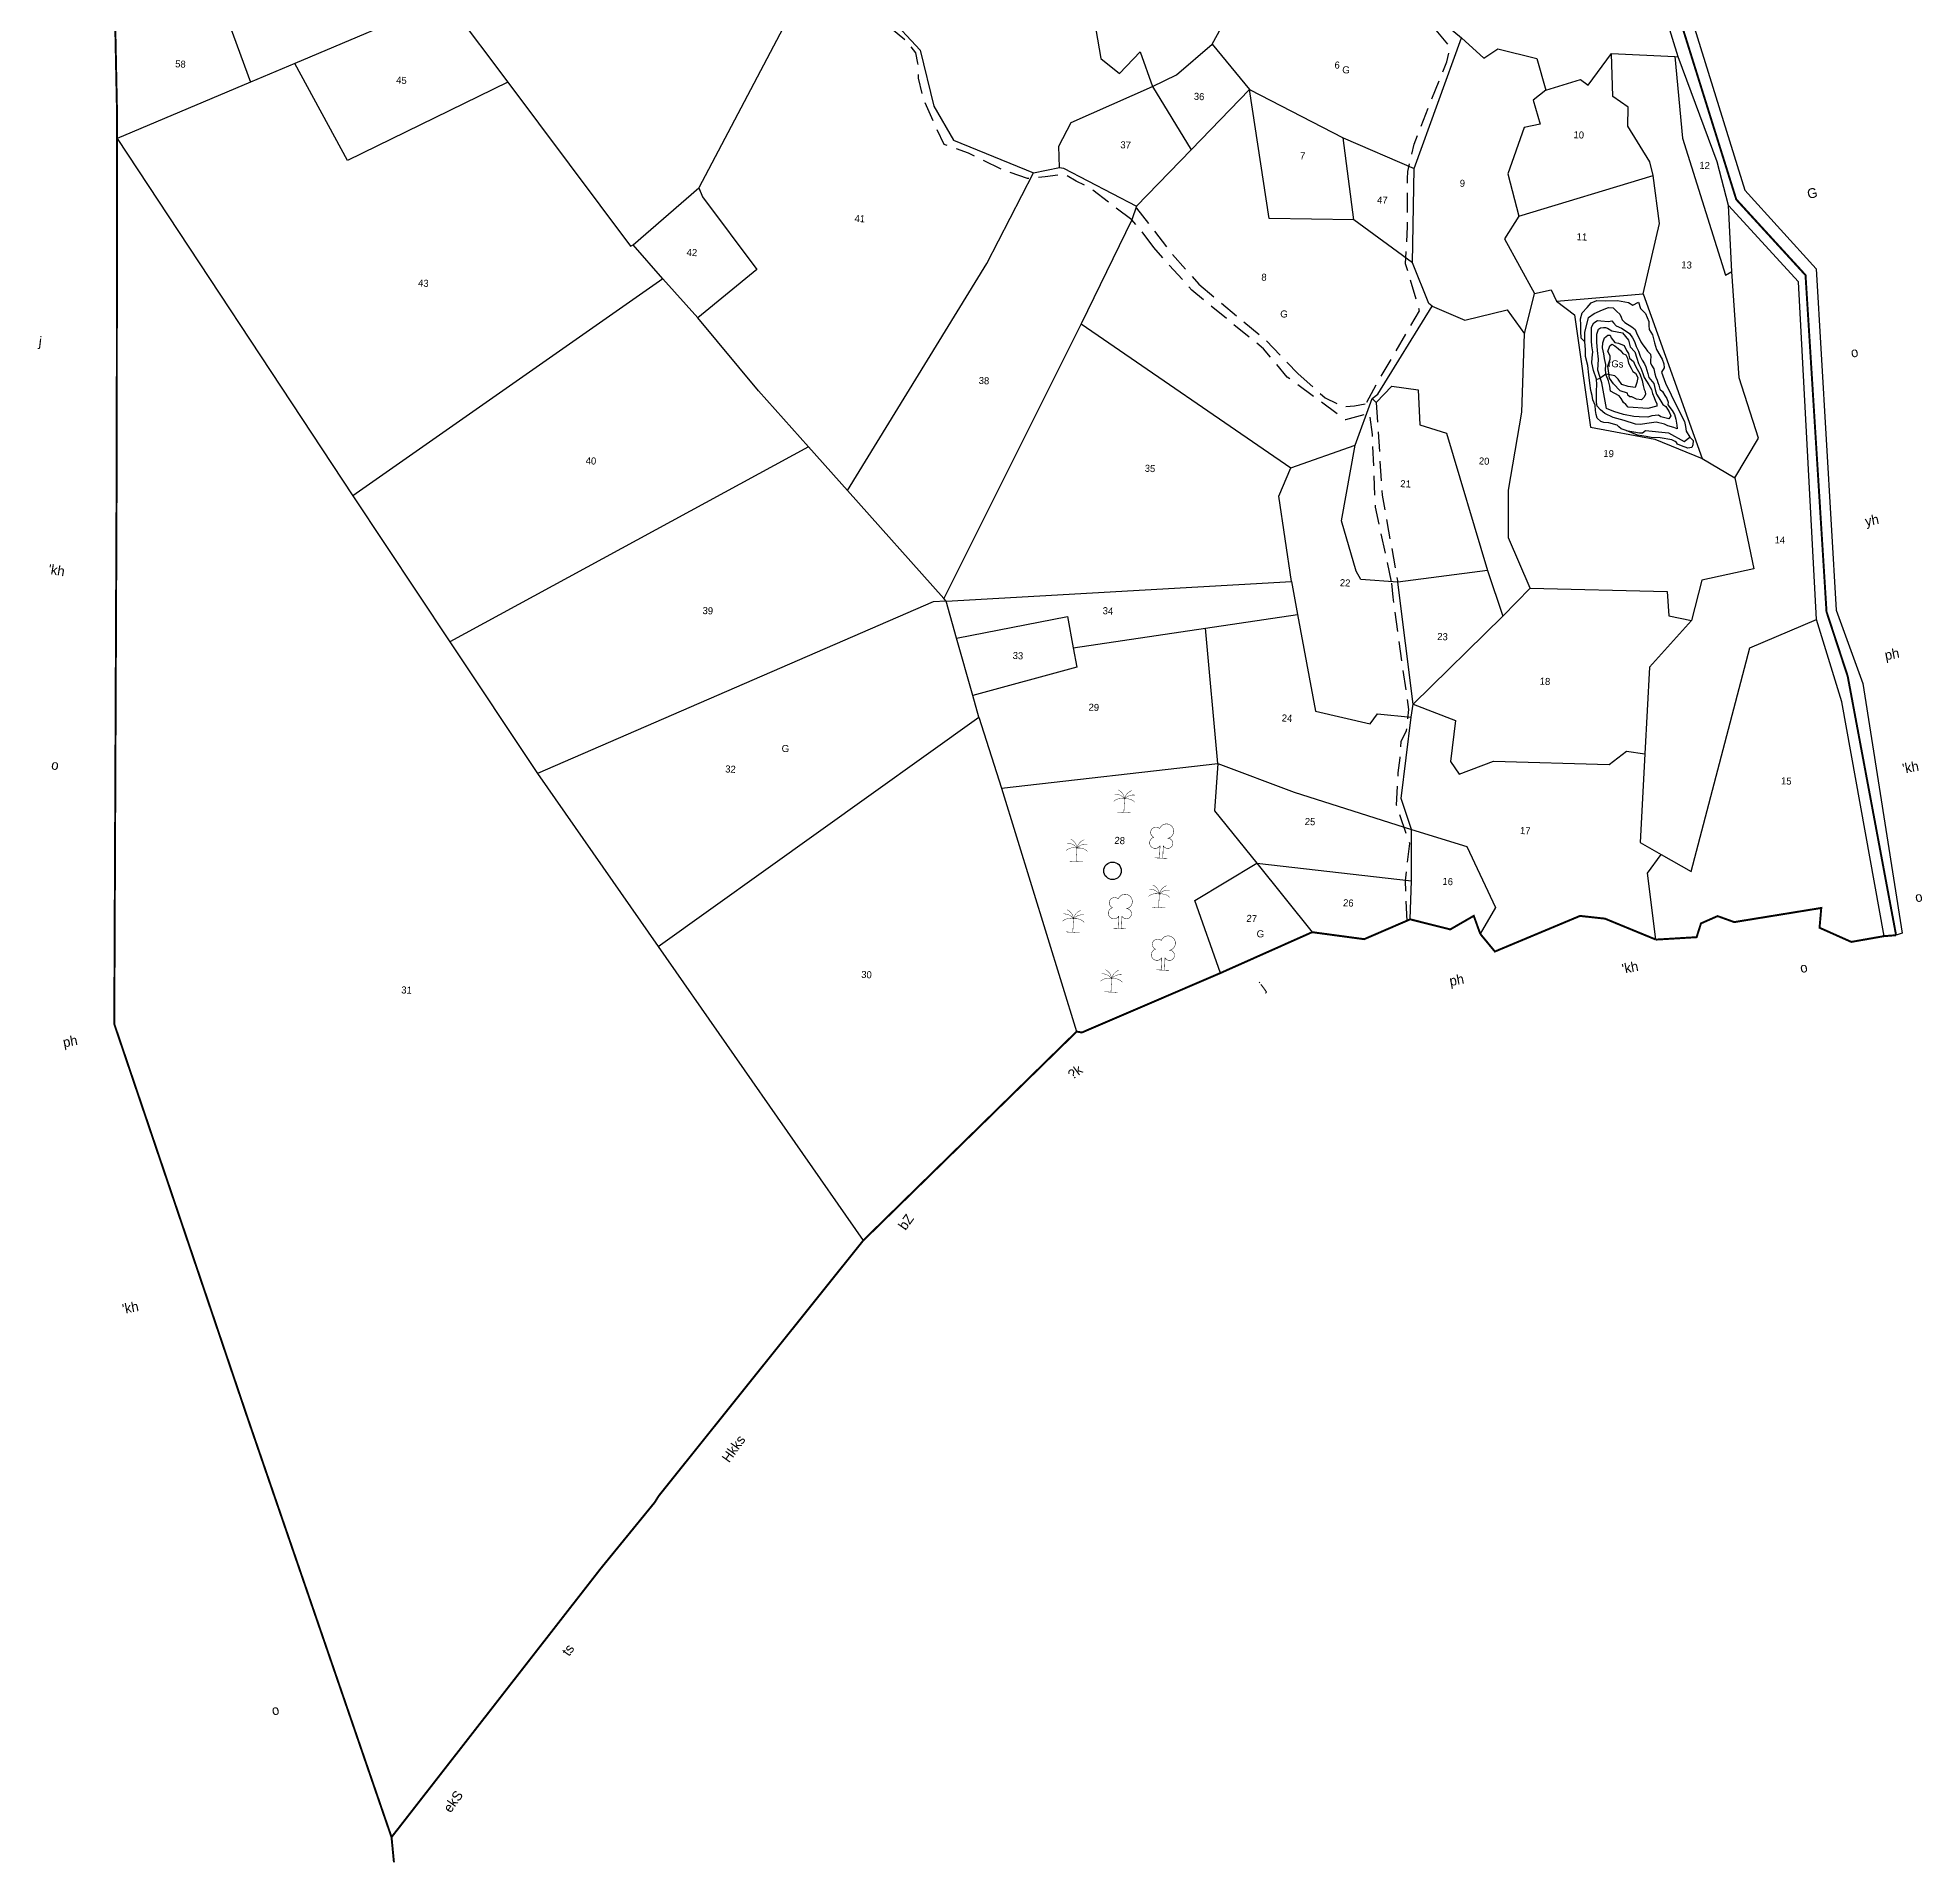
# Model space of a CAD drawing. Header units: metres. Extents: x 279163 to 280243, y 2044520 to 2046330.
# Drawn here: x 279202 to 280183, y 2044559 to 2045509 of the extents above; entities that cross this region are included whole.
import ezdxf
from ezdxf.enums import TextEntityAlignment as Align

# ---------------------------------------------------------------- set-up
doc = ezdxf.new("R2010")
doc.units = ezdxf.units.M
doc.header["$MEASUREMENT"] = 0
for name, pattern in [('DASHDOT', [1, 0.5, -0.25, 0, -0.25]), ('DASHED', [0.75, 0.5, -0.25]), ('DIVIDE', [1.25, 0.5, -0.25, 0, -0.25, 0, -0.25])]:
    doc.linetypes.add(name, pattern=pattern)
for name, color, linetype in [('LINE_CARTTRACK', 2, 'DASHED'), ('LINE_FOOTPATH', 1, 'DASHED'), ('LINE_WATER', 4, 'Continuous'), ('OFF', 1, 'Continuous'), ('OTHERS', 1, 'Continuous'), ('POLY_PARCEL', 6, 'Continuous'), ('POLY_WATER', 4, 'Continuous'), ('SYM_TREE', 1, 'Continuous'), ('SYM_WELL', 1, 'Continuous'), ('TEXT_MAPIN', 7, 'Continuous'), ('TEXT_MAPOUT', 7, 'Continuous'), ('TEXT_PARCEL', 7, 'Continuous'), ('V_BOUND_LINE', 7, 'Continuous'), ('V_BOUND_STREAM_LINE', 7, 'DASHDOT'), ('V_DIVIDE_LINE', 7, 'DIVIDE')]:
    doc.layers.add(name, color=color, linetype=linetype)
doc.styles.get("Standard").update_dxf_attribs({"font": 'arial.ttf'})
doc.styles.add('TEXT_MAP', font='KRDEV050.TTF')

# ---------------------------------------------------------------- blocks, each defined once
blk = doc.blocks.new('PAKKAWELL')
blk.add_circle((0, 0), 1.81)
blk = doc.blocks.new('SINDHITREE')
at = {"const_width": 0.1}
for points in [[(0, 3.42, 0.264754), (-1.75, 5.67, 0.264754)], [(1.75, 5.67, 0.264754), (0, 3.42, 0.264754)], [(0, 3.42, 0.264754), (-2.75, 2.68, 0.264754)], [(0, 3.42, 0.264754), (-2.62, 4.55, 0.264754)], [(2.62, 4.55, 0.264754), (0, 3.42, 0.264754)], [(2.75, 2.68, 0.264754), (0, 3.42, 0.264754)]]:
    blk.add_lwpolyline(points, format="xyb", dxfattribs=at)
for points in [[(-1.71, 0), (1.71, 0)], [(0, 3.42), (0, 0)]]:
    blk.add_lwpolyline(points, dxfattribs=at)
blk = doc.blocks.new('MANGOTREE')
at = {"const_width": 0.08}
for points in [[(-1.4, 3.49, 1.50414), (-0.28, 2.12, 1.50414)], [(-0.5, 5.02, 1.205607), (-1.4, 3.49, 1.50414)], [(-0.5, 5.02, -1.712327), (0.97, 3.44, -1.50414)], [(0.28, 2.13, 1.763654), (0.97, 3.44, 1.763654)]]:
    blk.add_lwpolyline(points, format="xyb", dxfattribs=at)
for points in [[(-1.08, 0), (1.08, 0)], [(-0.28, 2.12), (-0.28, 0)], [(0.28, 2.13), (0.28, 0)]]:
    blk.add_lwpolyline(points, dxfattribs=at)
blk = doc.blocks.new('256432')
at = {"layer": 'LINE_CARTTRACK', "ltscale": 10, "flags": 128}
for points in [[(280866.34, 2045502.55), (280875.6, 2045491.7), (280883.18, 2045483.91)], [(280871.22, 2045492.68), (280867.99, 2045496.74), (280865.27, 2045499.47)], [(280936.05, 2045410.54), (280931, 2045429.34), (280929.29, 2045447.79), (280928.33, 2045453.21), (280922.25, 2045451.2), (280906.89, 2045461.39), (280900.48, 2045468.28), (280891.86, 2045474.62), (280881.47, 2045482.31), (280871.22, 2045492.68)], [(280883.18, 2045483.91), (280888.05, 2045480.21), (280900.64, 2045470.76), (280909.65, 2045462.33)], [(280909.65, 2045462.33), (280916.79, 2045456.6), (280921.43, 2045454.56), (280924.35, 2045454.92), (280927.32, 2045455.64), (280927.5, 2045456.03)], [(280929.86, 2045456.01), (280932.55, 2045432.49), (280934.65, 2045423.38), (280937.62, 2045410.51)]]:
    blk.add_lwpolyline(points, dxfattribs=at)
at = {"layer": 'LINE_FOOTPATH', "ltscale": 10, "flags": 128}
for points in [[(280865.27, 2045499.47), (280854.15, 2045507.07), (280850.63, 2045508.67), (280847.44, 2045510.27), (280842.65, 2045509.31), (280838.18, 2045508.67), (280831.8, 2045510.58), (280822.86, 2045514.41), (280816.47, 2045516.33), (280810.72, 2045527.5), (280809.13, 2045532.92), (280808.81, 2045536.75), (280808.17, 2045539.3), (280805.61, 2045542.17), (280798.27, 2045547.6), (280784.54, 2045561.64), (280782.31, 2045564.83), (280775.6, 2045577.27), (280771.45, 2045580.15), (280762.19, 2045596.74), (280759, 2045599.61), (280758.36, 2045602.48), (280757.08, 2045606.63), (280753.25, 2045613.01), (280749.74, 2045616.2), (280746.86, 2045618.44), (280743.25, 2045621.47), (280741.33, 2045622.43), (280736.86, 2045623.7), (280734.31, 2045625.3), (280731.43, 2045625.62), (280722.81, 2045626.26), (280707.49, 2045626.58), (280699.82, 2045621.47), (280696.31, 2045623.07), (280695.04, 2045625.3), (280691.84, 2045635.19)], [(280927.5, 2045456.03), (280929.88, 2045461.07), (280939.77, 2045479.89), (280935.62, 2045491.7), (280935.62, 2045501.27), (280934.98, 2045513.4), (280934.98, 2045515.31), (280936.26, 2045522.33), (280939.45, 2045531.91), (280943.61, 2045543.71), (280944.24, 2045547.54), (280940.41, 2045551.69), (280938.82, 2045553.6), (280936.58, 2045555.84), (280934.35, 2045557.75), (280933.39, 2045559.35), (280934.98, 2045564.77), (280935.66, 2045568.18)], [(280944.25, 2045324.37), (280943.34, 2045334.51), (280943.98, 2045344.08), (280940.14, 2045353.66), (280940.14, 2045361.95), (280940.46, 2045365.78), (280940.46, 2045369.93), (280941.74, 2045372.8), (280942.06, 2045378.23), (280939.83, 2045389.71), (280936.63, 2045406.63), (280936.05, 2045410.54)]]:
    blk.add_lwpolyline(points, dxfattribs=at)
at = {"layer": 'LINE_WATER'}
blk.add_lwpolyline([(280993.89, 2045452), (280997.34, 2045451.62), (280998.1, 2045451.62), (280998.87, 2045452.26), (281004.75, 2045452), (281008.83, 2045449.96), (281010.24, 2045451.11)], dxfattribs=at)
at = {"layer": 'OFF'}
blk.add_lwpolyline([(281070.62, 2045327.41), (281069.07, 2045326.84)], dxfattribs=at)
at = {"layer": 'OTHERS'}
for points in [[(281009.85, 2045448.3), (281008.19, 2045448.81), (281007.17, 2045449.2), (281006.92, 2045449.58), (281006.53, 2045449.83), (281005.64, 2045450.22), (281002.7, 2045450.6), (281000.4, 2045450.6), (280999.13, 2045450.73), (280996.83, 2045450.98), (280993.89, 2045452), (280992.61, 2045452.39), (280991.97, 2045452.9), (280991.59, 2045453.28), (280989.42, 2045453.79), (280988.14, 2045453.79), (280987.38, 2045454.05), (280986.35, 2045454.81), (280986.1, 2045455.71), (280985.84, 2045456.73), (280985.72, 2045458.13), (280985.08, 2045459.41), (280984.82, 2045460.56), (280984.44, 2045461.83), (280984.06, 2045463.62), (280983.67, 2045465.79), (280983.29, 2045468.09), (280982.65, 2045470.38), (280982.52, 2045472.17), (280982.27, 2045474.09), (280981.25, 2045474.98), (280981.12, 2045476.77), (280980.99, 2045478.43), (280980.86, 2045479.96), (280981.25, 2045481.49), (280982.39, 2045482.89), (280983.42, 2045484.17), (280984.82, 2045484.81), (280986.99, 2045484.81), (280990.06, 2045485.06), (280992.87, 2045484.68), (280994.02, 2045484.04), (280995.42, 2045484.94), (280996.06, 2045483.28), (280997.34, 2045482.13), (280998.36, 2045480.08), (280998.36, 2045479.06), (280998.49, 2045478.04), (280999.38, 2045476.77), (281000.02, 2045474.72), (281000.66, 2045473.06), (281002.19, 2045470.64), (281002.7, 2045469.49), (281002.83, 2045468.47), (281002.19, 2045467.32), (281003.34, 2045464.64), (281006.53, 2045458.77), (281008.7, 2045455.07), (281008.96, 2045453.79), (281009.22, 2045452.64), (281010.24, 2045451.11), (281011.13, 2045450.35), (281011.13, 2045449.2), (281010.88, 2045448.56), (281009.85, 2045448.3)], [(280982.27, 2045474.09), (280982.14, 2045476.51), (280982.91, 2045480.34), (280984.31, 2045481.49), (280986.35, 2045482.51), (280987.89, 2045483.15), (280989.04, 2045483.15), (280990.06, 2045482.25), (280990.82, 2045481.62), (280991.21, 2045480.85), (280991.46, 2045480.21), (280992.23, 2045479.57), (280994.02, 2045478.55), (280994.91, 2045477.92), (280995.55, 2045476.64), (280996.06, 2045475.75), (280996.57, 2045474.85), (280997.08, 2045474.09), (280997.72, 2045473.32), (280998.36, 2045472.55), (280999.13, 2045471.79), (280999.25, 2045471.02), (280999.25, 2045470.38), (280999.25, 2045469.62), (280999.51, 2045468.98), (281000.15, 2045468.09), (281000.53, 2045466.81), (281000.79, 2045466.04), (281001.17, 2045465.28), (281001.42, 2045464.64), (281001.68, 2045464), (281001.94, 2045462.98), (281002.7, 2045462.47), (281003.34, 2045461.45), (281003.85, 2045460.68), (281004.23, 2045459.79), (281004.23, 2045459.15), (281005.38, 2045457.75), (281006.02, 2045456.73), (281006.41, 2045455.58), (281006.79, 2045454.05), (281006.92, 2045453.15), (281006.02, 2045453.41), (281004.49, 2045453.79), (281003.6, 2045454.17), (281001.42, 2045454.56), (280999.13, 2045454.05), (280997.47, 2045453.79), (280996.19, 2045453.79), (280993.25, 2045454.56), (280990.44, 2045455.2), (280988.27, 2045456.09), (280987.12, 2045456.98), (280986.23, 2045457.88), (280985.97, 2045458.77), (280985.97, 2045460.17), (280985.84, 2045461.71), (280985.84, 2045463.36), (280985.72, 2045464.77), (280984.82, 2045466.94), (280984.31, 2045468.85), (280984.31, 2045470.13), (280984.44, 2045471.66), (280984.06, 2045473.19), (280983.93, 2045474.47), (280983.93, 2045475.62), (280983.8, 2045477.92), (280984.31, 2045479.06), (280985.2, 2045479.7), (280986.1, 2045479.7), (280988.01, 2045479.57), (280988.91, 2045479.83), (280989.29, 2045479.32), (280990.06, 2045478.55), (280991.46, 2045478.04), (280992.36, 2045477.53), (280993.51, 2045476.77), (280994.4, 2045475.75), (280994.91, 2045474.85), (280995.42, 2045473.58), (280996.06, 2045472.43), (280996.57, 2045471.15), (280997.08, 2045470.13), (280997.72, 2045469.24), (280998.1, 2045468.47), (280998.74, 2045466.81), (280999, 2045465.79), (281000.4, 2045464.39), (281000.79, 2045462.85), (281001.17, 2045461.71), (281001.81, 2045460.81), (281002.96, 2045459.15), (281003.72, 2045458.64), (281004.62, 2045457.37), (281005.13, 2045456.34), (281004.62, 2045455.58), (281002.57, 2045455.96), (281001.94, 2045456.34), (281000.28, 2045456.09), (280999.25, 2045455.71), (280997.08, 2045455.71), (280995.68, 2045455.71), (280993, 2045456.09), (280990.57, 2045456.73), (280988.65, 2045457.37), (280987.12, 2045463.87), (280985.97, 2045467.07), (280985.97, 2045469.87), (280985.59, 2045472.04), (280985.33, 2045474.21), (280985.2, 2045476.26), (280985.59, 2045477.53), (280986.1, 2045477.92), (280986.86, 2045478.04), (280987.38, 2045478.04), (280987.89, 2045477.92), (280989.04, 2045477.28), (280991.72, 2045476.89), (280993.38, 2045475.11), (280993.89, 2045473.45), (280995.17, 2045472.17), (280995.68, 2045470.64), (280996.19, 2045469.24), (280996.83, 2045468.09), (280997.47, 2045466.81), (280997.85, 2045465.79), (280999.13, 2045464), (280999.89, 2045462.85), (281000.15, 2045461.83), (281000.66, 2045460.81), (281001.04, 2045459.92), (281001.42, 2045459.28), (281001.42, 2045458.64), (280999.13, 2045457.88), (280994.14, 2045458), (280993.51, 2045458.64), (280992.87, 2045459.15), (280992.23, 2045460.17), (280991.72, 2045460.81), (280989.42, 2045461.83), (280989.16, 2045463.11), (280988.78, 2045464.51), (280988.14, 2045465.92), (280987.89, 2045467.19), (280987.89, 2045468.6), (280987.5, 2045470.13), (280987.25, 2045471.28), (280986.86, 2045472.81), (280986.86, 2045474.09), (280987.25, 2045475.36), (280988.01, 2045476.13), (280988.65, 2045476.13), (280988.91, 2045475.49), (280989.93, 2045474.34), (280990.82, 2045474.21), (280992.36, 2045473.7), (280993, 2045472.43), (280993.51, 2045471.66), (280993.89, 2045470.51), (280994.91, 2045469.75), (280995.29, 2045468.85), (280995.93, 2045467.83), (280996.7, 2045466.68), (280997.34, 2045465.02), (280997.72, 2045463.75), (280997.98, 2045462.73), (280998.23, 2045462.22), (280998.36, 2045461.45), (280997.98, 2045460.68), (280997.47, 2045460.05), (280996.19, 2045460.17), (280995.29, 2045460.56), (280994.91, 2045460.68), (280994.4, 2045460.68), (280993.89, 2045461.07), (280993.76, 2045461.58), (280991.85, 2045462.09), (280990.06, 2045463.75), (280989.04, 2045465.15), (280988.78, 2045466.43), (280988.4, 2045468.21), (280988.91, 2045470), (280988.91, 2045470.9), (280988.27, 2045471.92), (280988.65, 2045473.45), (280989.16, 2045473.83), (280989.93, 2045473.45), (280990.82, 2045472.81), (280991.59, 2045472.3), (280992.1, 2045471.66), (280992.87, 2045471.28), (280993.38, 2045470.51), (280993.63, 2045469.24), (280994.4, 2045467.96), (280994.91, 2045467.19), (280995.55, 2045466.81), (280996.19, 2045465.66), (280996.06, 2045464.39), (280995.68, 2045463.11), (280993.89, 2045463.24), (280992.23, 2045463.75), (280991.21, 2045465.02), (280990.82, 2045465.41), (280990.31, 2045465.79), (280989.04, 2045466.04), (280988.01, 2045466.17), (280987.12, 2045465.41), (280986.35, 2045464.9), (280985.84, 2045464.64)]]:
    blk.add_lwpolyline(points, dxfattribs=at)
at = {"layer": 'POLY_PARCEL'}
for points in [[(280843.46, 2045579.76), (280852.2, 2045565.07), (280852.65, 2045559.22), (280860, 2045549.92), (280853.7, 2045547.52), (280855.35, 2045540.18), (280860.3, 2045536.58), (280865.26, 2045542.43), (280868.86, 2045533.72)], [(280783.68, 2045564.92), (280754.53, 2045502.22)], [(280783.68, 2045564.92), (280809.19, 2045540.03), (280813.39, 2045525.93), (280818.8, 2045517.53), (280839.65, 2045510.19)], [(280935.34, 2045558.76), (280946.98, 2045550.04)], [(280883.56, 2045545.27), (280887.32, 2045553.07)], [(280936.56, 2045516.15), (280946.98, 2045550.04)], [(280946.98, 2045550.04), (280952.98, 2045545.1), (280956.43, 2045547.65), (280966.48, 2045545.7), (280969.19, 2045537.75)], [(280629.13, 2045546.73), (280638.92, 2045523.46)], [(280687.05, 2045546.65), (280650.03, 2045528.81)], [(280688.67, 2045546.61), (280689.38, 2045544.85), (280704.55, 2045526.69)], [(280868.86, 2045533.72), (280874.86, 2045537.02), (280883.56, 2045545.27)], [(280883.56, 2045545.27), (280893.64, 2045534.15)], [(280969.19, 2045537.75), (280977.89, 2045540.9), (280979.84, 2045539.55), (280985.39, 2045547.95)], [(280997.59, 2045517.34), (280996.54, 2045520.79), (280990.54, 2045529.63), (280990.39, 2045534.43), (280986.33, 2045536.98), (280985.39, 2045547.95)], [(280985.39, 2045547.95), (281001.62, 2045547.95)], [(281001.62, 2045547.95), (281002.46, 2045547.95)], [(281001.62, 2045547.95), (281004.62, 2045527.28), (281017.25, 2045492.89), (281018.88, 2045493.87)], [(280969.19, 2045537.75), (280966.08, 2045535.03), (280968.18, 2045529.03), (280964.13, 2045527.98), (280960.52, 2045515.99), (280963.83, 2045505.34)], [(280846.18, 2045511.91), (280845.75, 2045517.37), (280848.6, 2045523.52), (280868.86, 2045533.72)], [(280868.86, 2045533.72), (280879.53, 2045518.11)], [(280879.53, 2045518.11), (280893.64, 2045534.15)], [(280921.9, 2045502.3), (280900.29, 2045501.55), (280893.64, 2045534.15)], [(280893.64, 2045534.15), (280918.1, 2045523.05)], [(280650.03, 2045528.81), (280638.92, 2045523.46)], [(280704.55, 2045526.69), (280664.64, 2045504.72), (280650.03, 2045528.81)], [(280704.55, 2045526.69), (280737.88, 2045486.42), (280738.54, 2045486.86)], [(280638.92, 2045523.46), (280605.64, 2045507.42)], [(280921.9, 2045502.3), (280918.1, 2045523.05)], [(280918.1, 2045523.05), (280936.56, 2045516.15)], [(280866.29, 2045503.06), (280879.53, 2045518.11)], [(280937.35, 2045492.1), (280936.56, 2045516.15)], [(280963.83, 2045505.34), (280997.59, 2045517.34)], [(280996.54, 2045487.04), (280999.84, 2045505.19), (280997.59, 2045517.34)], [(280839.65, 2045510.19), (280846.18, 2045511.91)], [(280846.18, 2045511.91), (280847.23, 2045511.76), (280866.29, 2045503.06)], [(280605.64, 2045507.42), (280670.28, 2045419.32)], [(280796.23, 2045426.96), (280828.91, 2045486.52), (280839.65, 2045510.19)], [(281018.88, 2045493.87), (281017.15, 2045510.64)], [(280738.54, 2045486.86), (280754.53, 2045502.22)], [(280754.53, 2045502.22), (280755.56, 2045499.94), (280770.38, 2045482.14), (280755.88, 2045469.01)], [(280866.29, 2045503.06), (280865.27, 2045499.47)], [(280937.35, 2045492.1), (280921.9, 2045502.3)], [(280963.83, 2045505.34), (280960.52, 2045499.34), (280968.86, 2045485.77)], [(280865.27, 2045499.47), (280853.68, 2045472.32)], [(280942.9, 2045481.27), (280942, 2045481.9), (280937.35, 2045492.1)], [(281022.18, 2045441.38), (281027.73, 2045451.73), (281022.03, 2045466.88), (281018.88, 2045493.87)], [(280746.53, 2045478.53), (280738.54, 2045486.86)], [(280968.86, 2045485.77), (280973.06, 2045486.97), (280974.56, 2045484.12)], [(280966.76, 2045475.42), (280968.86, 2045485.77)], [(280746.53, 2045478.53), (280670.28, 2045419.32)], [(280755.88, 2045469.01), (280746.53, 2045478.53)], [(280928.79, 2045456.97), (280930.14, 2045458.17), (280942.9, 2045481.27)], [(280942.9, 2045481.27), (280951.45, 2045478.12), (280962.1, 2045481.27), (280966.76, 2045475.42)], [(280971.45, 2045410.65), (280965.28, 2045423.18), (280964.66, 2045435.39), (280967.08, 2045455.42), (280966.76, 2045475.42)], [(280785.76, 2045437.59), (280772.29, 2045451.2), (280755.88, 2045469.01)], [(280853.68, 2045472.32), (280822.13, 2045400.66)], [(280853.68, 2045472.32), (280908.97, 2045438.31)], [(280928.79, 2045456.97), (280929.86, 2045456.01), (280933.61, 2045460.36), (280940.36, 2045459.76), (280941.26, 2045450.91), (280948.16, 2045449.11), (280960.32, 2045414.62)], [(280925.05, 2045444.89), (280928.79, 2045456.97)], [(280908.97, 2045438.31), (280925.05, 2045444.89)], [(280937.62, 2045410.51), (280928.2, 2045410.7), (280926.85, 2045412.8), (280922.5, 2045425.4), (280925.05, 2045444.89)], [(281013.62, 2045445.88), (281022.18, 2045441.38)], [(281022.18, 2045441.38), (281028.19, 2045418.39), (281015.11, 2045414.87), (281012.97, 2045404.44)], [(280785.76, 2045437.59), (280696.84, 2045383.37)], [(280796.23, 2045426.96), (280785.76, 2045437.59)], [(280910.54, 2045409.32), (280906.26, 2045430.96), (280908.97, 2045438.31)], [(280822.13, 2045400.66), (280796.23, 2045426.96)], [(280670.28, 2045419.32), (280696.84, 2045383.37)], [(280960.32, 2045414.62), (280937.62, 2045410.51)], [(280943.06, 2045379.58), (280937.62, 2045410.51)], [(280960.32, 2045414.62), (280964.84, 2045403.15)], [(280964.84, 2045403.15), (280971.45, 2045410.65)], [(280971.45, 2045410.65), (281006.41, 2045411.55), (281007.16, 2045405.38), (281012.97, 2045404.44)], [(280822.81, 2045399.97), (280910.54, 2045409.32)], [(280910.54, 2045409.32), (280912.51, 2045400.99)], [(281008.19, 2045344.42), (281016.02, 2045340.46), (281028.18, 2045398.2), (281044.8, 2045406.26)], [(280822.81, 2045399.97), (280822.13, 2045400.66)], [(280889.18, 2045396.33), (280912.51, 2045400.99)], [(280912.51, 2045400.99), (280918.25, 2045376.59), (280932.36, 2045374.04), (280934.16, 2045376.74), (280942.76, 2045376.28)], [(280943.06, 2045379.58), (280964.84, 2045403.15)], [(281012.97, 2045404.44), (281002.81, 2045392.05), (281002.74, 2045369.86)], [(280822.81, 2045399.97), (280819.46, 2045399.62), (280720.79, 2045350.94)], [(280825.92, 2045390.67), (280822.81, 2045399.97)], [(280825.92, 2045390.67), (280853.87, 2045397.59), (280855.74, 2045389.65)], [(280855.74, 2045389.65), (280889.18, 2045396.33)], [(280894.09, 2045362.04), (280889.18, 2045396.33)], [(280830.73, 2045376.28), (280825.92, 2045390.67)], [(280855.74, 2045389.65), (280856.88, 2045384.84), (280830.73, 2045376.28)], [(280696.84, 2045383.37), (280720.79, 2045350.94)], [(280832.57, 2045370.8), (280830.73, 2045376.28)], [(280944.26, 2045347.64), (280941.26, 2045355.44), (280942.76, 2045376.28)], [(280942.76, 2045376.28), (280943.06, 2045379.58)], [(280943.06, 2045379.58), (280954.04, 2045376.01), (280953.29, 2045365.51), (280955.69, 2045362.36), (280964.24, 2045366.11), (280993.8, 2045366.71), (280998.01, 2045370.31), (281002.74, 2045369.86)], [(280753.71, 2045308.38), (280832.57, 2045370.8)], [(280832.57, 2045370.8), (280839.27, 2045352.99)], [(281002.74, 2045369.86), (281002.66, 2045347.21), (281008.19, 2045344.42)], [(280839.27, 2045352.99), (280894.09, 2045362.04)], [(280894.09, 2045362.04), (280893.8, 2045349.97), (280905.24, 2045337.1)], [(280894.09, 2045362.04), (280913.9, 2045355.74), (280944.26, 2045347.64)], [(280839.27, 2045352.99), (280861.46, 2045291.96)], [(280720.79, 2045350.94), (280753.71, 2045308.38)], [(280944.26, 2045347.64), (280958.55, 2045344.06), (280966.64, 2045328.84), (280963.08, 2045321.94)], [(280944.86, 2045334.59), (280944.26, 2045347.64)], [(281007.92, 2045322.69), (281004.91, 2045339.49), (281008.19, 2045344.42)], [(280897.37, 2045308.68), (280889.9, 2045326.87), (280905.24, 2045337.1)], [(280905.24, 2045337.1), (280920.22, 2045320.25)], [(280905.24, 2045337.1), (280944.86, 2045334.59)], [(280945.04, 2045324.76), (280944.86, 2045334.59)], [(280753.71, 2045308.38), (280809.69, 2045236)]]:
    blk.add_lwpolyline(points, dxfattribs=at)
at = {"layer": 'POLY_WATER'}
for points in [[(280966.92, 2045658.57), (280987.22, 2045594.49), (280988.77, 2045589.69), (280998.55, 2045576.53), (281021.12, 2045514.82), (281040.3, 2045495.66), (281049.71, 2045408.92), (281057.45, 2045390.54), (281070.62, 2045327.41)], [(281002.46, 2045547.95), (280993.25, 2045573.13), (280983.09, 2045586.66)], [(281017.15, 2045510.64), (281013.74, 2045521.65), (281002.46, 2045547.95)], [(281044.8, 2045406.26), (281035.97, 2045492.13), (281017.15, 2045510.64)], [(280974.56, 2045484.12), (280996.54, 2045487.04)], [(280996.54, 2045487.04), (281013.62, 2045445.88)], [(280974.56, 2045484.12), (280979.26, 2045480.82), (280984.81, 2045452.48), (281001.32, 2045450.23), (281013.62, 2045445.88)], [(281066.02, 2045326.45), (281052.33, 2045385.62), (281044.8, 2045406.26)]]:
    blk.add_lwpolyline(points, dxfattribs=at)
at = {"layer": 'V_BOUND_LINE', "const_width": 0.5}
for points in [[(280603.74, 2045536.54), (280605.36, 2045513.35), (280605.64, 2045507.42)], [(280605.64, 2045507.42), (280609.49, 2045428.27), (280616.11, 2045281.73), (280655.03, 2045183.09), (280697.02, 2045078.03)], [(281007.92, 2045322.69), (281018.26, 2045323.82), (281019.2, 2045327.39), (281023.34, 2045329.46), (281027.66, 2045328.14), (281049.66, 2045332.84), (281049.47, 2045327.77), (281057.74, 2045324.57), (281066.02, 2045326.45)], [(280920.22, 2045320.25), (280933.57, 2045319.12), (280945.04, 2045324.76)], [(280945.04, 2045324.76), (280955.38, 2045322.69), (280961.2, 2045326.45), (280963.08, 2045321.94)], [(280963.08, 2045321.94), (280967.03, 2045317.62), (280988.28, 2045327.77), (280994.67, 2045327.39), (281007.92, 2045322.69)], [(280897.37, 2045308.68), (280920.22, 2045320.25)], [(280861.46, 2045291.96), (280862.78, 2045291.77), (280897.37, 2045308.68)], [(280809.69, 2045236), (280861.46, 2045291.96)], [(280697.02, 2045078.03), (280747.03, 2045149.24), (280759.87, 2045166.67), (280760.81, 2045168.36), (280809.69, 2045236)]]:
    blk.add_lwpolyline(points, dxfattribs=at)
at = {"layer": 'V_BOUND_STREAM_LINE', "ltscale": 10, "const_width": 0.5, "flags": 128}
for points in [[(281069.07, 2045326.84), (281053.47, 2045392.23), (281047.26, 2045408.39), (281037.67, 2045493.89), (281019.06, 2045512.31), (280995.5, 2045576.32), (280985.54, 2045589.1), (280962.78, 2045661.37), (280956.18, 2045708.67), (280969.15, 2045773.49), (280984.04, 2045805.76)], [(281066.02, 2045326.45), (281069.07, 2045326.84)]]:
    blk.add_lwpolyline(points, dxfattribs=at)
at = {"layer": 'V_DIVIDE_LINE', "ltscale": 10, "const_width": 0.5, "flags": 128}
blk.add_lwpolyline([(280697.02, 2045078.03), (280697.95, 2045071.65)], dxfattribs=at)
at = {"layer": 'SYM_TREE'}
for p in [(280870.73, 2045348.39), (280859.23, 2045335.26), (280880.79, 2045324.59), (280859.23, 2045317.21), (280869.7, 2045302.44)]:
    blk.add_blockref('SINDHITREE', p, dxfattribs=at)
at = {"layer": 'SYM_TREE', "xscale": 1.493645677242857, "yscale": 1.493645677242857, "zscale": 1.493645677242857}
for p in [(280880.79, 2045337.21), (280871.14, 2045318.75), (280882.64, 2045308.7)]:
    blk.add_blockref('MANGOTREE', p, dxfattribs=at)
at = {"layer": 'SYM_WELL', "xscale": 1.230951878553242, "yscale": 1.230951878553242, "zscale": 1.230951878553242}
blk.add_blockref('PAKKAWELL', (280868.58, 2045333.37), dxfattribs=at)
at = {"layer": 'TEXT_MAPIN'}
for p in [(280917.99, 2045540.41), (280905.26, 2045477.42), (280783.68, 2045360.41), (280907.06, 2045319.18)]:
    blk.add_text('G', height=1.8, dxfattribs=at).set_placement(p, align=Align.MIDDLE)
at = {"layer": 'TEXT_MAPIN', "style": 'TEXT_MAP'}
blk.add_text('rGs', height=1.8, dxfattribs=at).set_placement((280990.44, 2045468.91), align=Align.MIDDLE)
at = {"layer": 'TEXT_MAPOUT', "style": 'TEXT_MAP'}
for s, rotation, p in [('G', 13.6869, (281037.39, 2045513.36)), ('o', 13.6869, (281050.5, 2045473.43)), ('j', 356.2887, (280588.21, 2045453.53)), ('yh', 13.6869, (281056.25, 2045430.63)), ("'kh", 353.6491, (280593.49, 2045395.63)), ('ph', 13.6869, (281062.96, 2045396.77)), ("'kh", 13.6869, (281068.92, 2045368.11)), ('o', 353.6491, (280596.7, 2045345.88)), ('o', 13.6869, (281073.74, 2045335.45)), ("'kh", 13.6869, (280999.96, 2045313.56)), ('o', 13.6869, (281045.33, 2045315.99)), ('ph', 13.6869, (280956.13, 2045308.25)), ('j', 39.2609, (280908.72, 2045304.62)), ('?k', 39.2609, (280861, 2045279.52)), ('ph', 13.6869, (280603.57, 2045275.13)), ('bZ', 57.3914, (280820.36, 2045238.96)), ("'kh", 13.6869, (280622.07, 2045207.97)), ('Hkks', 57.3914, (280778.33, 2045177.53)), ('ts', 57.3914, (280739.98, 2045126.19)), ('o', 13.6869, (280665.22, 2045107.53)), ('ekS', 57.3914, (280711.76, 2045084.81))]:
    blk.add_text(s, height=2.5, rotation=rotation, dxfattribs=at).set_placement(p)
at = {"layer": 'TEXT_PARCEL', "style": 'TEXT_MAP'}
for s, p in [('6', (280915.66, 2045541.52)), ('36', (280880.87, 2045531.77)), ('58', (280620.87, 2045527.2)), ('45', (280677.4, 2045525.82)), ('10', (280978.12, 2045526.78)), ('12', (281010.57, 2045520.59)), ('37', (280862.77, 2045518.49)), ('7', (280907.99, 2045517.95)), ('9', (280949.06, 2045512.97)), ('47', (280928.88, 2045507.67)), ('11', (280980.2, 2045500.83)), ('41', (280795.96, 2045496.38)), ('13', (281007.23, 2045495)), ('8', (280899.7, 2045486.53)), ('42', (280753.58, 2045485.64)), ('43', (280685.55, 2045474.41)), ('38', (280829.64, 2045456.64)), ('19', (280989.74, 2045445.96)), ('20', (280958.11, 2045442.45)), ('35', (280873.05, 2045436.37)), ('21', (280938.37, 2045435.69)), ('40', (280730.49, 2045431.25)), ('14', (281034.47, 2045426.09)), ('22', (280924.22, 2045409.69)), ('34', (280864.13, 2045399.55)), ('23', (280949.72, 2045397.21)), ('39', (280762.16, 2045394.54)), ('33', (280841.76, 2045387)), ('18', (280976.41, 2045387.11)), ('29', (280861.75, 2045374.8)), ('24', (280911.12, 2045374.48)), ('15', (281039.15, 2045364.74)), ('32', (280769.93, 2045354.46)), ('25', (280918.29, 2045348.4)), ('17', (280973.24, 2045348.79)), ('28', (280870.03, 2045341.18)), ('16', (280954.14, 2045334.87)), ('26', (280929.08, 2045328.17)), ('27', (280904.65, 2045322.98)), ('30', (280807.19, 2045303.82)), ('31', (280690.16, 2045294.07))]:
    blk.add_text(s, height=1.8, dxfattribs=at).set_placement(p, align=Align.MIDDLE)

msp = doc.modelspace()

# ---------------------------------------------------------------- block references
at = {"xscale": 2.040215572245267, "yscale": 2.040215572245267, "zscale": 2.040215572245267, "rotation": 357.1668409147517}
msp.add_blockref('256432', (-498828.91, -2094421.56), dxfattribs=at)

doc.saveas('drawing.dxf')
